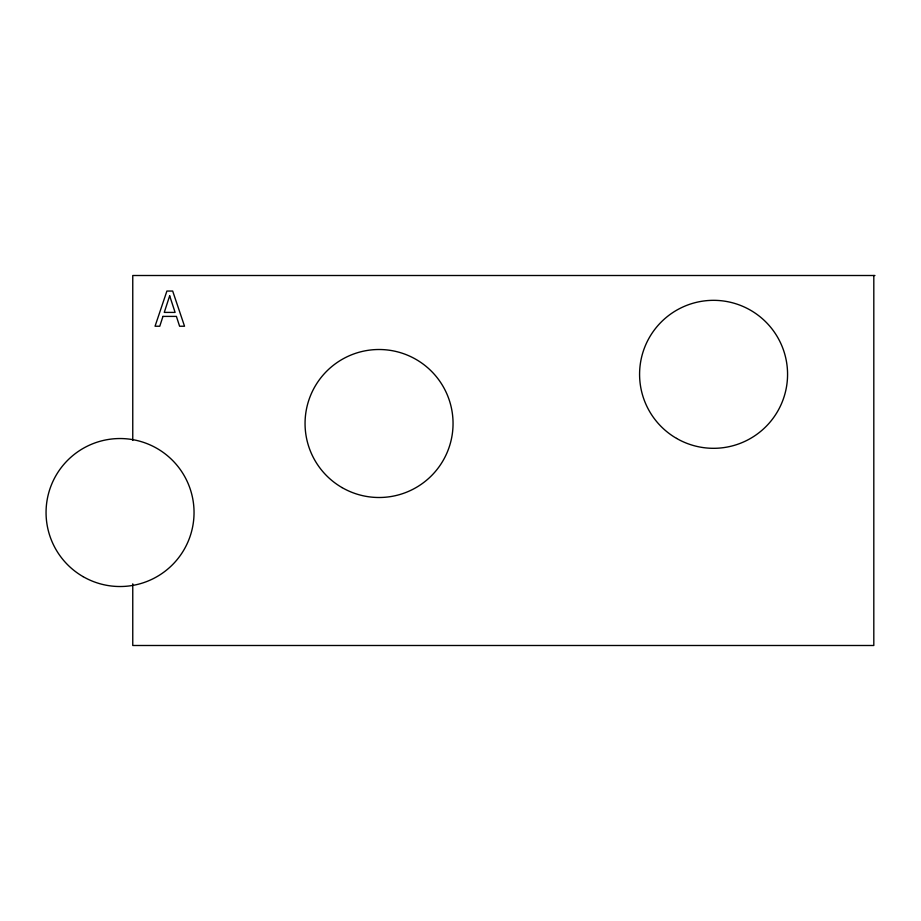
<?xml version="1.0" encoding="UTF-8"?>
<svg xmlns="http://www.w3.org/2000/svg" width="921" height="921" viewBox="0 0 921 921"><rect width="100%" height="100%" fill="white"/><g stroke="black" fill="none" stroke-linecap="round" stroke-linejoin="round"><path stroke-width="1.38" d="M874.95 275.506L132.762 275.506L132.762 440.422M873.81 275.506L873.81 645.494L132.762 645.494L132.762 583.833M162.959 316.398L159.77 326.23L155.05 326.23L166.908 291.048L172.676 291.048L184.534 326.23L179.595 326.23L176.406 316.398L162.959 316.398M169.671 295.814L164.26 312.403L175.105 312.403L169.671 295.814M83.051 576.615A74.002 74.002 0 0 0 194.043 512.525A74.002 74.002 0 0 0 83.051 448.446A74.002 74.002 0 0 0 83.051 576.615M676.578 438.408A74.002 74.002 0 0 0 787.57 374.317A74.002 74.002 0 0 0 676.578 310.239A74.002 74.002 0 0 0 676.578 438.408M342.048 487.589A74.002 74.002 0 0 0 453.051 423.499A74.002 74.002 0 0 0 342.048 359.42A74.002 74.002 0 0 0 342.048 487.589"/></g></svg>
